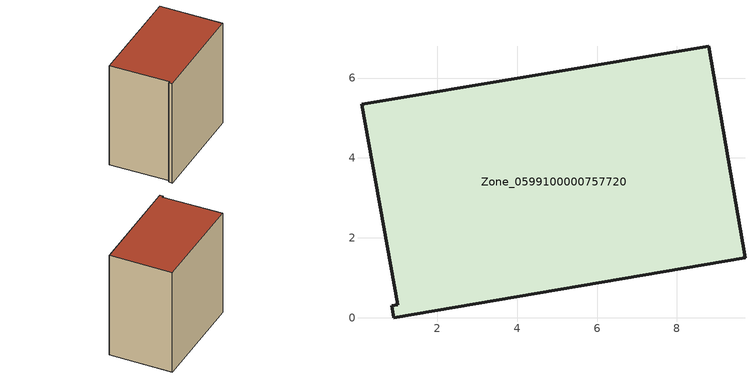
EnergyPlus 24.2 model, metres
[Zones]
Zone_0599100000757720
 floor ground (C_G): 0.91,0 0.86,0.31 1.02,0.33 0.11,5.35 8.79,6.8 9.7,1.51 z0
 wall outside (C_F): 0.91,0 9.7,1.51 8.79,6.8 0.11,5.35 1.02,0.33 0.86,0.31 0.91,0 z0:9.23
 roof outside (C_R): 0.86,0.31 0.91,0 9.7,1.51 8.79,6.8 0.11,5.35 1.02,0.33 z9.23
[BUILDING]
Pand.0599100000757720: North Axis=0; Terrain=City; Loads Convergence Tolerance Value=0.04; Temperature Convergence Tolerance Value=0.4; Solar Distribution=FullExterior; Maximum Number of Warmup Days=25; Minimum Number of Warmup Days=1
[Site:Location]
Rotterdam.The.Hague.AP_ZH_NLD Design_Conditions: Latitude=51.96; Longitude=4.45; Time Zone=1; Elevation=-4.5
[SITE:GROUNDTEMPERATURE:BUILDINGSURFACE]
18, 18, 18, 18, 18, 18, 18, 18, 18, 18, 18, 18
[MATERIAL] Thermal Absorptance=0.9; Solar Absorptance=0.7; Visible Absorptance=0.7
Name | Roughness | Thickness | Conductivity | Density | Specific Heat
G.TI.2006-2014 | MediumSmooth | 0.15 | 0.06 | 540 | 1210
F.TI.2006-2014 | Rough | 0.3 | 0.12 | 1920 | 840
R.TI.2006-2014 | MediumRough | 0.2 | 0.08 | 1500 | 1000
[CONSTRUCTION]
C_G: G.TI.2006-2014
C_F: F.TI.2006-2014
C_R: R.TI.2006-2014
[ZONE]
Zone_0599100000757720: Type=1; Multiplier=1; Ceiling Height=Autocalculate; Volume=Autocalculate; Floor Area=autocalculate; Part of Total Floor Area=Yes
[ZONEINFILTRATION:DESIGNFLOWRATE]
Infil_Zone_0599100000757720: Zone or ZoneList or Space or SpaceList=Zone_0599100000757720; Schedule=AlwaysOn; Design Flow Rate Calculation Method=Flow/Area; Flow Rate per Floor Area=0.0015; Constant Term Coefficient=1; Temperature Term Coefficient=0; Velocity Term Coefficient=0; Velocity Squared Term Coefficient=0
[HVACTEMPLATE:ZONE:IDEALLOADSAIRSYSTEM]
Zone_0599100000757720: Maximum Heating Supply Air Temperature=50; Minimum Cooling Supply Air Temperature=13; Maximum Heating Supply Air Humidity Ratio=0.0156; Minimum Cooling Supply Air Humidity Ratio=0.0077; Heating Limit=NoLimit; Cooling Limit=NoLimit; Dehumidification Control Type=ConstantSensibleHeatRatio; Cooling Sensible Heat Ratio=0.7; Dehumidification Setpoint=60; Humidification Control Type=None; Humidification Setpoint=30; Outdoor Air Method=None; Outdoor Air Flow Rate per Person=0.00944; Outdoor Air Flow Rate per Zone Floor Area=0; Outdoor Air Flow Rate per Zone=0; Demand Controlled Ventilation Type=None; Outdoor Air Economizer Type=NoEconomizer; Heat Recovery Type=None; Sensible Heat Recovery Effectiveness=0.7; Latent Heat Recovery Effectiveness=0.65
[ZONECONTROL:THERMOSTAT]
ThermostatControl_Zone_0599100000757720: Zone or ZoneList=Zone_0599100000757720; Control Type Schedule=DualSetpointControlType; Control 1=Thermostat_Zone_0599100000757720; Temperature Difference Between Cutout And Setpoint=0
[THERMOSTATSETPOINT:DUALSETPOINT]
Thermostat_Zone_0599100000757720: Heating Setpoint Temperature Schedule=HeatingSetpoint_Zone_0599100000757720; Cooling Setpoint Temperature Schedule=CoolingSetpoint_Zone_0599100000757720
[SCHEDULE:COMPACT]
HeatingSetpoint_Zone_0599100000757720: Through: 12/31, For: AllDays, Until: 24:00, 21
CoolingSetpoint_Zone_0599100000757720: Through: 12/31, For: AllDays, Until: 24:00, 24
DualSetpointControlType: Through: 12/31, For: AllDays, Until: 24:00, 4
AlwaysOn: Through: 12/31, For: AllDays, Until: 24:00, 1
